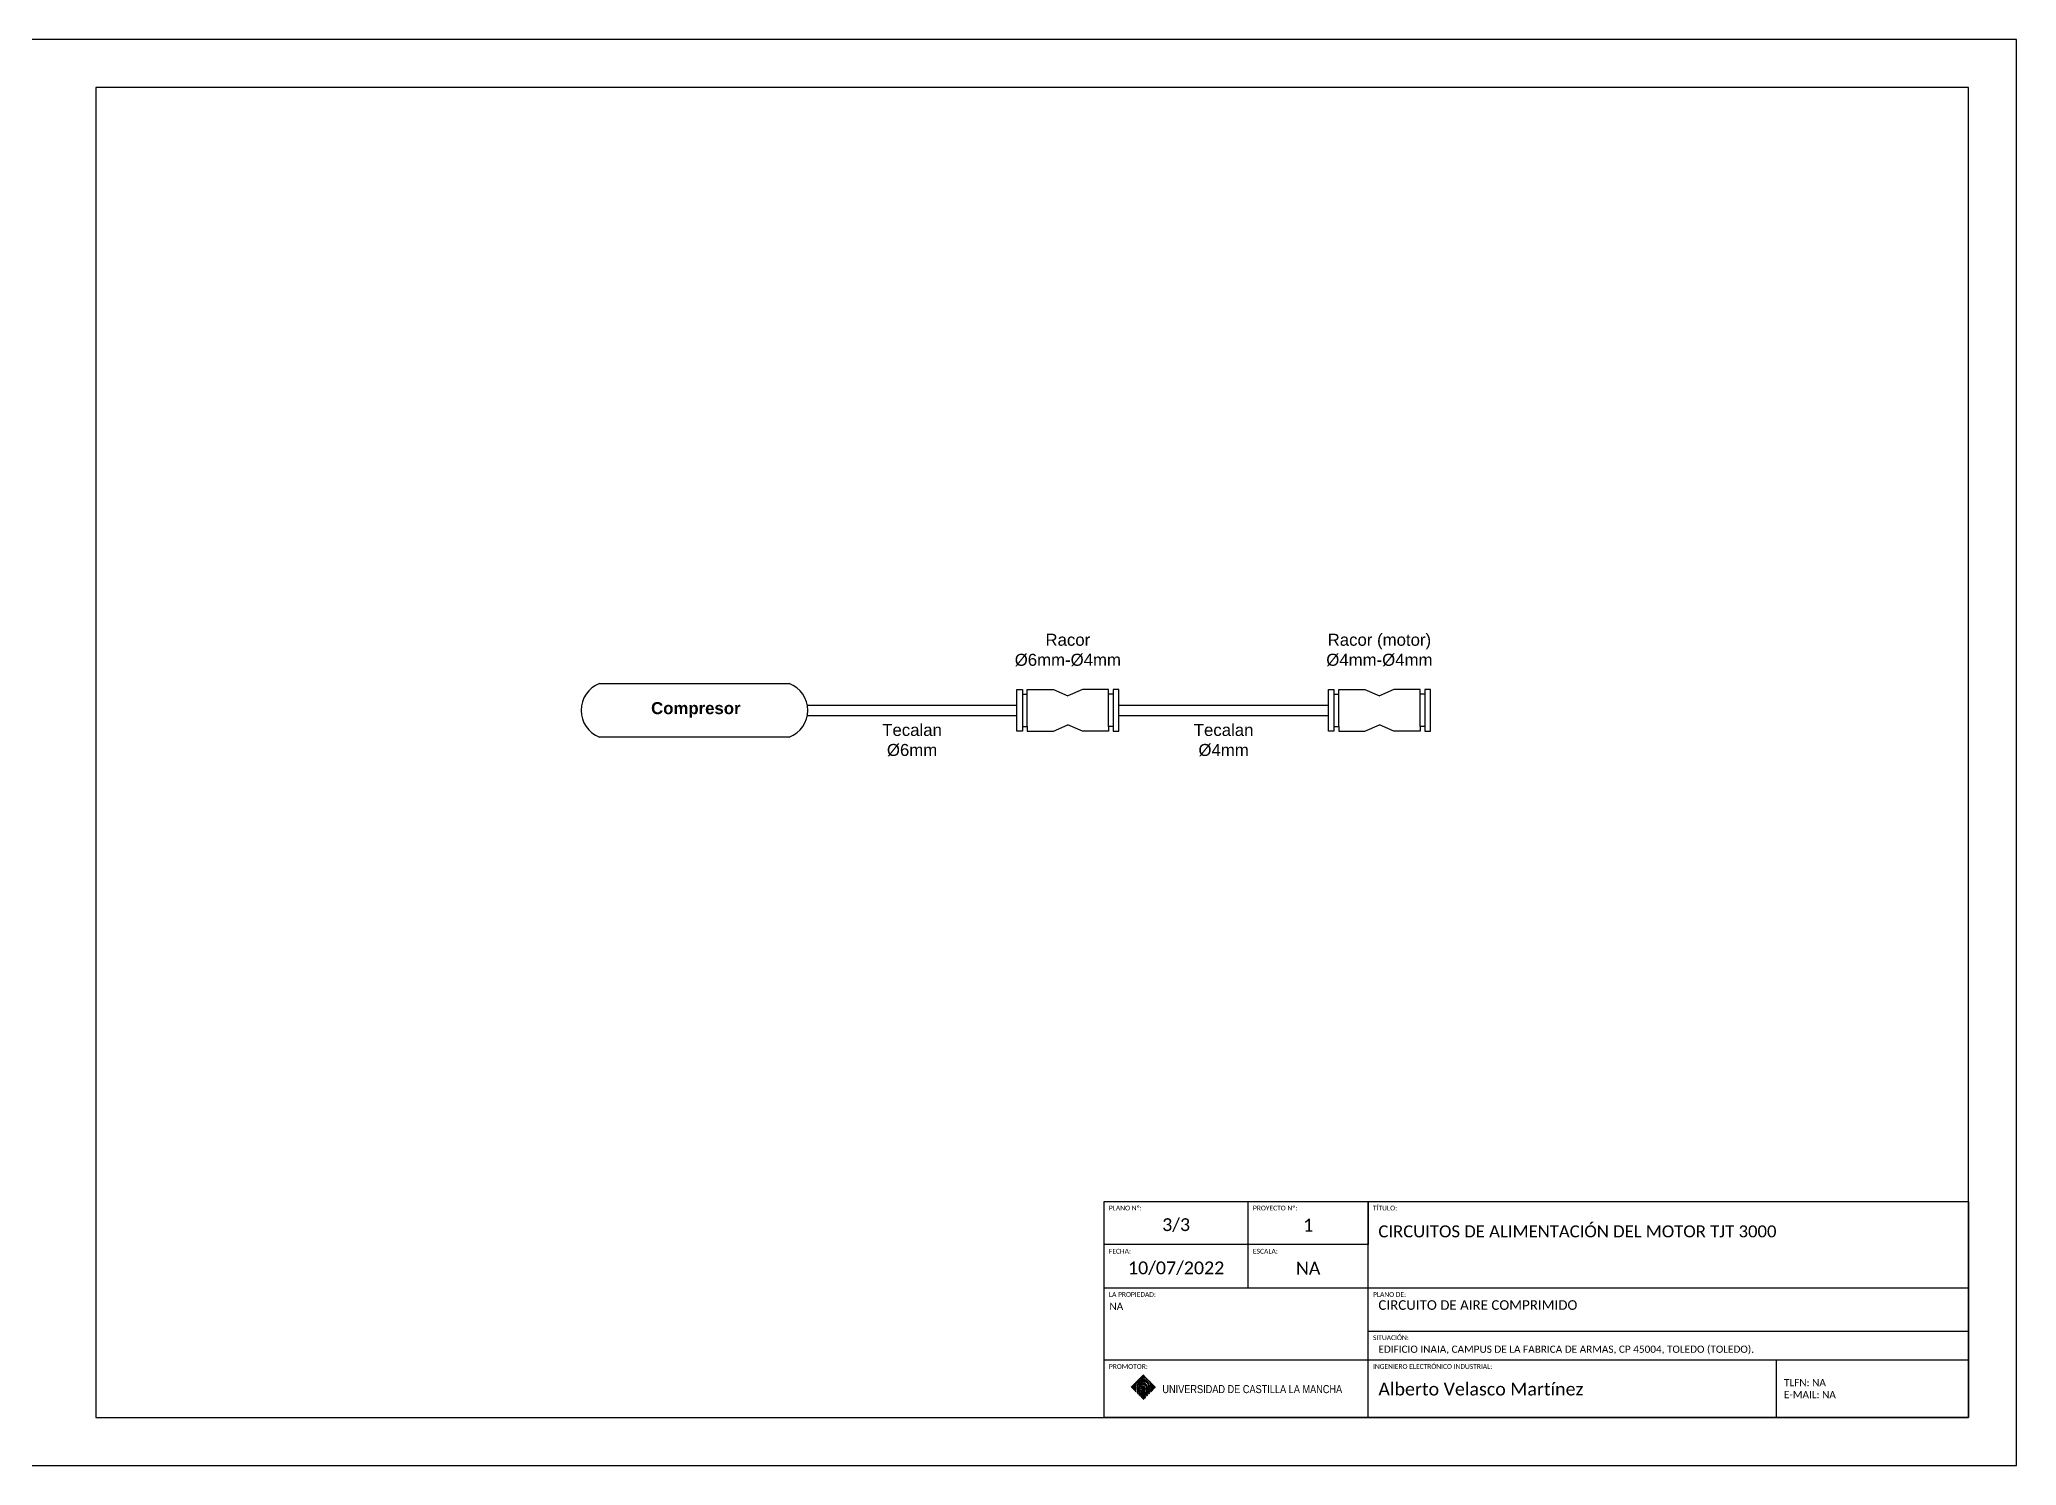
# Model space of a CAD drawing. Header units: millimetres. Extents: x 2619 to 3879, y 2394 to 2691.
# Drawn here: x 3467.3 to 3879, y 2393.6 to 2690.6 of the extents above; entities that cross this region are included whole.
import ezdxf

# ---------------------------------------------------------------- set-up
doc = ezdxf.new("R2010")
doc.units = ezdxf.units.MM
doc.layers.add('00_Leyenda', color=250, linetype='Continuous', lineweight=15)
for name, color, linetype in [('Cajetin', 7, 'Continuous'), ('Cajetin1', 7, 'Continuous'), ('Hoja', 7, 'Continuous')]:
    doc.layers.add(name, color=color, linetype=linetype)
doc.layers.add('LOGO CLM', color=7, linetype='Continuous', true_color=0xffffff)
doc.styles.add('estilo3', font='gdt.shx')
doc.styles.get("Standard").update_dxf_attribs({"font": 'arial.ttf'})

msp = doc.modelspace()

# ---------------------------------------------------------------- linework, layer by layer
for p, q in [((3670.79, 2546.57), (3670.79, 2555.18)), ((3670.79, 2555.18), (3671.96, 2555.18)), ((3671.96, 2555.18), (3671.96, 2546.57)), ((3671.96, 2554.26), (3672.94, 2554.26)), ((3672.94, 2554.26), (3672.94, 2555.21)), ((3672.94, 2555.21), (3678.39, 2555.21)), ((3672.94, 2547.49), (3672.94, 2554.26)), ((3678.39, 2555.21), (3681.41, 2553.88)), ((3684.43, 2555.21), (3681.41, 2553.88)), ((3689.88, 2555.21), (3684.43, 2555.21)), ((3689.88, 2554.26), (3689.88, 2555.21)), ((3690.87, 2554.26), (3689.88, 2554.26)), ((3689.88, 2547.49), (3689.88, 2554.26)), ((3692.04, 2555.18), (3690.87, 2555.18)), ((3690.87, 2555.18), (3690.87, 2546.57)), ((3692.04, 2546.57), (3692.04, 2555.18)), ((3735.66, 2546.57), (3735.66, 2555.18)), ((3735.66, 2555.18), (3736.83, 2555.18)), ((3736.83, 2555.18), (3736.83, 2546.57)), ((3736.83, 2554.26), (3737.82, 2554.26)), ((3737.82, 2554.26), (3737.82, 2555.21)), ((3737.82, 2555.21), (3743.27, 2555.21)), ((3737.82, 2547.49), (3737.82, 2554.26)), ((3743.27, 2555.21), (3746.29, 2553.88)), ((3749.31, 2555.21), (3746.29, 2553.88)), ((3754.76, 2555.21), (3749.31, 2555.21)), ((3754.76, 2554.26), (3754.76, 2555.21)), ((3755.75, 2554.26), (3754.76, 2554.26)), ((3754.76, 2547.49), (3754.76, 2554.26)), ((3756.92, 2555.18), (3755.75, 2555.18)), ((3755.75, 2555.18), (3755.75, 2546.57)), ((3756.92, 2546.57), (3756.92, 2555.18)), ((3627.16, 2551.98), (3670.79, 2551.98)), ((3627.16, 2549.77), (3670.79, 2549.77)), ((3670.79, 2549.77), (3670.79, 2551.98)), ((3692.04, 2551.98), (3735.66, 2551.98)), ((3692.04, 2549.77), (3735.66, 2549.77)), ((3671.96, 2546.57), (3670.79, 2546.57)), ((3671.96, 2547.49), (3672.94, 2547.49)), ((3672.94, 2547.49), (3672.94, 2546.54)), ((3672.94, 2546.54), (3678.39, 2546.54)), ((3678.39, 2546.54), (3681.41, 2547.87)), ((3684.43, 2546.54), (3681.41, 2547.87)), ((3689.88, 2546.54), (3684.43, 2546.54)), ((3690.87, 2547.49), (3689.88, 2547.49)), ((3689.88, 2547.49), (3689.88, 2546.54)), ((3690.87, 2546.57), (3692.04, 2546.57)), ((3736.83, 2546.57), (3735.66, 2546.57)), ((3736.83, 2547.49), (3737.82, 2547.49)), ((3737.82, 2547.49), (3737.82, 2546.54)), ((3737.82, 2546.54), (3743.27, 2546.54)), ((3743.27, 2546.54), (3746.29, 2547.87)), ((3749.31, 2546.54), (3746.29, 2547.87)), ((3754.76, 2546.54), (3749.31, 2546.54)), ((3755.75, 2547.49), (3754.76, 2547.49)), ((3754.76, 2547.49), (3754.76, 2546.54)), ((3755.75, 2546.57), (3756.92, 2546.57))]:
    msp.add_line(p, q)
for points in [[(3583.9, 2556.45), (3623.4, 2556.45)], [(3623.4, 2545.3), (3583.9, 2545.3)]]:
    msp.add_lwpolyline(points)
for centre, start, end in [((3585.99, 2550.87), 110.5844, 249.4156), ((3621.31, 2550.87), 290.5844, 69.4156)]:
    msp.add_arc(centre, 5.96, start, end)
at = {"layer": 'Cajetin'}
msp.add_line((3743.96, 2439.59), (3743.96, 2448.59), dxfattribs=at)
at = {"layer": 'Cajetin1'}
for p, q in [((3718.96, 2430.59), (3718.96, 2448.59)), ((3743.96, 2439.59), (3688.96, 2439.59)), ((3688.96, 2430.59), (3868.96, 2430.59)), ((3743.96, 2421.59), (3868.96, 2421.59)), ((3828.96, 2403.59), (3828.96, 2415.59))]:
    msp.add_line(p, q, dxfattribs=at)
for points in [[(3478.96, 2403.59), (3868.96, 2403.59), (3868.96, 2680.59), (3478.96, 2680.59)], [(3868.96, 2448.59), (3868.96, 2430.59), (3868.96, 2403.59), (3688.96, 2403.59), (3688.96, 2448.59)]]:
    msp.add_lwpolyline(points, close=True, dxfattribs=at)
for points in [[(3743.96, 2448.59), (3743.96, 2439.59), (3688.96, 2439.59)], [(3688.96, 2415.59), (3743.96, 2415.59), (3743.96, 2439.59)], [(3743.96, 2403.59), (3743.96, 2415.59), (3868.96, 2415.59)]]:
    msp.add_lwpolyline(points, dxfattribs=at)
at = {"layer": 'Hoja'}
msp.add_lwpolyline([(3458.96, 2393.59), (3878.96, 2393.59), (3878.96, 2690.59), (3458.96, 2690.59)], close=True, dxfattribs=at)
at = {"layer": 'LOGO CLM', "color": 234, "true_color": 0x971c47}
for p, q in [((3694.58, 2409.91), (3697.15, 2412.48)), ((3694.61, 2409.87), (3696.1, 2411.36)), ((3694.65, 2409.83), (3695.86, 2411.04)), ((3694.69, 2409.79), (3695.77, 2410.88)), ((3694.73, 2409.76), (3695.72, 2410.74)), ((3694.77, 2409.72), (3695.67, 2410.62)), ((3694.8, 2409.68), (3695.64, 2410.52)), ((3694.84, 2409.64), (3695.62, 2410.42)), ((3694.88, 2409.6), (3695.6, 2410.33)), ((3694.92, 2409.57), (3695.59, 2410.24)), ((3694.96, 2409.53), (3695.59, 2410.16)), ((3694.99, 2409.49), (3695.58, 2410.08)), ((3695.03, 2409.45), (3695.58, 2410)), ((3695.07, 2409.41), (3695.58, 2409.93)), ((3695.11, 2409.38), (3695.58, 2409.85)), ((3695.15, 2409.34), (3695.58, 2409.78)), ((3695.18, 2409.3), (3695.58, 2409.7)), ((3695.22, 2409.26), (3695.58, 2409.62)), ((3695.26, 2409.22), (3695.58, 2409.55)), ((3695.3, 2409.19), (3695.58, 2409.47)), ((3695.33, 2409.15), (3695.58, 2409.4)), ((3695.37, 2409.11), (3695.58, 2409.32)), ((3695.41, 2409.07), (3695.58, 2409.24)), ((3695.45, 2409.04), (3695.58, 2409.17)), ((3695.49, 2409), (3695.58, 2409.09)), ((3695.52, 2408.96), (3695.58, 2409.02)), ((3695.56, 2408.92), (3695.58, 2408.94)), ((3695.82, 2410.17), (3696.22, 2410.56)), ((3695.82, 2410.09), (3696.12, 2410.39)), ((3695.82, 2410.01), (3696.08, 2410.27)), ((3695.82, 2409.94), (3696.05, 2410.17)), ((3695.82, 2409.86), (3696.04, 2410.08)), ((3695.82, 2409.78), (3696.03, 2410)), ((3695.82, 2409.71), (3696.03, 2409.92)), ((3695.82, 2409.63), (3696.03, 2409.85)), ((3695.82, 2409.56), (3696.03, 2409.77)), ((3695.82, 2409.48), (3696.03, 2409.69)), ((3695.82, 2409.4), (3696.03, 2409.62)), ((3695.82, 2409.33), (3696.03, 2409.54)), ((3695.82, 2409.25), (3696.03, 2409.47)), ((3695.82, 2409.18), (3696.03, 2409.39)), ((3695.82, 2409.1), (3696.03, 2409.31)), ((3695.82, 2409.03), (3696.03, 2409.24)), ((3695.82, 2408.95), (3696.03, 2409.16)), ((3695.82, 2408.87), (3696.03, 2409.09)), ((3695.82, 2408.8), (3696.03, 2409.01)), ((3695.82, 2408.72), (3696.03, 2408.94)), ((3695.83, 2410.25), (3697.25, 2411.67)), ((3695.83, 2408.66), (3696.03, 2408.86)), ((3695.85, 2410.34), (3697.19, 2411.69)), ((3695.87, 2410.44), (3697.13, 2411.7)), ((3695.87, 2408.62), (3696.03, 2408.78)), ((3695.89, 2410.54), (3697.03, 2411.68)), ((3695.9, 2408.58), (3696.03, 2408.71)), ((3695.93, 2410.66), (3696.92, 2411.64)), ((3695.94, 2408.54), (3696.03, 2408.63)), ((3695.98, 2408.5), (3696.03, 2408.56)), ((3695.99, 2410.79), (3696.78, 2411.58)), ((3696.02, 2408.47), (3696.03, 2408.48)), ((3696.09, 2410.97), (3696.61, 2411.48)), ((3696.2, 2411.45), (3697.19, 2412.45)), ((3696.25, 2409.98), (3697.09, 2410.83)), ((3696.25, 2409.91), (3697.16, 2410.83)), ((3696.25, 2410.07), (3697.01, 2410.82)), ((3696.25, 2409.83), (3697.23, 2410.82)), ((3696.25, 2409.76), (3696.58, 2410.1)), ((3696.25, 2409.68), (3696.49, 2409.93)), ((3696.25, 2409.6), (3696.46, 2409.82)), ((3696.25, 2409.53), (3696.45, 2409.74)), ((3696.25, 2409.45), (3696.45, 2409.66)), ((3696.25, 2409.38), (3696.46, 2409.59)), ((3696.25, 2409.3), (3696.47, 2409.53)), ((3696.25, 2409.23), (3696.49, 2409.47)), ((3696.25, 2409.15), (3696.51, 2409.42)), ((3696.25, 2409.07), (3696.54, 2409.37)), ((3696.25, 2409), (3696.57, 2409.32)), ((3696.25, 2408.92), (3696.6, 2409.28)), ((3696.25, 2408.85), (3696.46, 2409.06)), ((3696.25, 2408.77), (3696.45, 2408.98)), ((3696.25, 2408.7), (3696.45, 2408.9)), ((3696.25, 2408.62), (3696.45, 2408.83)), ((3696.25, 2408.54), (3696.45, 2408.75)), ((3696.25, 2408.47), (3696.45, 2408.67)), ((3696.25, 2408.39), (3696.45, 2408.6)), ((3696.25, 2408.32), (3696.45, 2408.52)), ((3696.25, 2408.24), (3696.45, 2408.45)), ((3696.27, 2410.16), (3696.91, 2410.8)), ((3696.31, 2410.27), (3696.8, 2410.77)), ((3696.39, 2410.43), (3696.65, 2410.69)), ((3696.51, 2411.69), (3697.23, 2412.41)), ((3696.51, 2410.86), (3697.3, 2411.65)), ((3696.66, 2408.97), (3697.53, 2409.84)), ((3696.67, 2409.73), (3697.08, 2410.14)), ((3696.67, 2409.65), (3697.16, 2410.14)), ((3696.67, 2408.89), (3697.55, 2409.78)), ((3696.67, 2408.82), (3697.56, 2409.71)), ((3696.67, 2408.74), (3697.55, 2409.63)), ((3696.67, 2408.67), (3697.52, 2409.52)), ((3696.67, 2408.59), (3697.42, 2409.35)), ((3696.67, 2408.51), (3697.42, 2409.27)), ((3696.67, 2408.44), (3697.42, 2409.19)), ((3696.67, 2408.36), (3697.42, 2409.12)), ((3696.67, 2408.29), (3697.48, 2409.1)), ((3696.67, 2408.21), (3697.52, 2409.07)), ((3696.67, 2408.13), (3697.55, 2409.02)), ((3696.67, 2408.06), (3697.56, 2408.95)), ((3696.67, 2407.98), (3697.56, 2408.87)), ((3696.67, 2407.91), (3697.56, 2408.8)), ((3696.67, 2407.83), (3697.56, 2408.72)), ((3696.68, 2411.78), (3697.27, 2412.37)), ((3696.68, 2410.95), (3697.36, 2411.63)), ((3696.68, 2409.82), (3696.99, 2410.13)), ((3696.68, 2409.59), (3697.22, 2410.13)), ((3696.7, 2409.53), (3697.28, 2410.11)), ((3696.7, 2407.79), (3697.56, 2408.65)), ((3696.71, 2410.22), (3697.3, 2410.81)), ((3696.72, 2409.48), (3697.33, 2410.09)), ((3696.73, 2407.75), (3697.56, 2408.57)), ((3696.75, 2409.43), (3697.37, 2410.06)), ((3696.76, 2409.97), (3696.83, 2410.05)), ((3696.77, 2407.71), (3697.56, 2408.5)), ((3696.79, 2409.39), (3697.42, 2410.02)), ((3696.8, 2410.99), (3697.41, 2411.6)), ((3696.8, 2409.33), (3697.45, 2409.98)), ((3696.8, 2409.25), (3697.49, 2409.94)), ((3696.8, 2409.18), (3697.51, 2409.89)), ((3696.81, 2411.84), (3697.31, 2412.33)), ((3696.88, 2410.32), (3697.36, 2410.8)), ((3696.9, 2411.02), (3697.46, 2411.58)), ((3696.93, 2411.88), (3697.34, 2412.29)), ((3696.99, 2411.04), (3697.51, 2411.56)), ((3696.99, 2410.35), (3697.42, 2410.78)), ((3697.04, 2411.91), (3697.38, 2412.26)), ((3697.07, 2410.36), (3697.47, 2410.76)), ((3697.08, 2411.04), (3697.56, 2411.53)), ((3697.13, 2411.93), (3697.42, 2412.22)), ((3697.15, 2411.04), (3697.61, 2411.5)), ((3697.15, 2410.36), (3697.52, 2410.73)), ((3697.19, 2411.91), (3697.46, 2412.18)), ((3697.22, 2411.04), (3697.66, 2411.47)), ((3697.22, 2410.35), (3697.57, 2410.7)), ((3697.25, 2411.9), (3697.49, 2412.14)), ((3697.28, 2410.34), (3697.62, 2410.67)), ((3697.29, 2411.03), (3697.7, 2411.44)), ((3697.31, 2411.88), (3697.53, 2412.1)), ((3697.34, 2410.32), (3697.66, 2410.64)), ((3697.35, 2411.02), (3697.74, 2411.41)), ((3697.36, 2411.86), (3697.57, 2412.07)), ((3697.39, 2410.3), (3697.7, 2410.61)), ((3697.42, 2411.84), (3697.61, 2412.03)), ((3697.42, 2411), (3697.79, 2411.37)), ((3697.44, 2410.27), (3697.74, 2410.57)), ((3697.47, 2411.82), (3697.65, 2411.99)), ((3697.47, 2410.98), (3697.83, 2411.34)), ((3697.49, 2410.24), (3697.78, 2410.53)), ((3697.52, 2411.79), (3697.68, 2411.95)), ((3697.53, 2410.96), (3697.87, 2411.3)), ((3697.53, 2410.21), (3697.81, 2410.49)), ((3697.57, 2410.17), (3697.85, 2410.45)), ((3697.58, 2411.77), (3697.72, 2411.92)), ((3697.58, 2410.94), (3697.91, 2411.27)), ((3697.61, 2410.13), (3697.87, 2410.4)), ((3697.63, 2411.74), (3697.76, 2411.88)), ((3697.63, 2410.92), (3697.95, 2411.23)), ((3697.64, 2410.09), (3697.9, 2410.35)), ((3697.64, 2409.25), (3698, 2409.62)), ((3697.67, 2411.72), (3697.8, 2411.84)), ((3697.67, 2410.05), (3697.93, 2410.3)), ((3697.68, 2410.89), (3697.98, 2411.19)), ((3697.68, 2409.22), (3698, 2409.54)), ((3697.69, 2409.38), (3698, 2409.69)), ((3697.7, 2410), (3697.95, 2410.25)), ((3697.71, 2409.18), (3698, 2409.46)), ((3697.72, 2411.69), (3697.84, 2411.8)), ((3697.72, 2409.95), (3697.97, 2410.19)), ((3697.73, 2410.86), (3698.02, 2411.15)), ((3697.74, 2409.89), (3697.98, 2410.13)), ((3697.74, 2409.51), (3698, 2409.77)), ((3697.74, 2409.13), (3698, 2409.39)), ((3697.76, 2409.83), (3697.99, 2410.06)), ((3697.76, 2409.07), (3698, 2409.31)), ((3697.77, 2411.66), (3697.87, 2411.76)), ((3697.77, 2410.83), (3698.05, 2411.11)), ((3697.77, 2409.76), (3698, 2409.99)), ((3697.77, 2409.69), (3698, 2409.92)), ((3697.77, 2409.61), (3698, 2409.84)), ((3697.77, 2409.01), (3698, 2409.24)), ((3697.77, 2408.93), (3698, 2409.16)), ((3697.77, 2408.86), (3698, 2409.08)), ((3697.77, 2408.78), (3698, 2409.01)), ((3697.77, 2408.71), (3698, 2408.93)), ((3697.77, 2408.63), (3698, 2408.86)), ((3697.77, 2408.55), (3698, 2408.78)), ((3697.77, 2408.48), (3698, 2408.71)), ((3697.77, 2408.4), (3698, 2408.63)), ((3697.77, 2408.33), (3698, 2408.55)), ((3697.77, 2408.25), (3698, 2408.48)), ((3697.81, 2411.63), (3697.91, 2411.73)), ((3697.81, 2410.79), (3698.08, 2411.06)), ((3697.86, 2411.6), (3697.95, 2411.69)), ((3697.86, 2410.76), (3698.12, 2411.02)), ((3697.89, 2410.72), (3698.15, 2410.98)), ((3697.9, 2411.56), (3697.99, 2411.65)), ((3697.93, 2410.68), (3698.18, 2410.93)), ((3697.94, 2411.53), (3698.03, 2411.61)), ((3697.97, 2410.64), (3698.2, 2410.88)), ((3697.98, 2411.49), (3698.06, 2411.57)), ((3698, 2410.6), (3698.23, 2410.83)), ((3698.02, 2411.46), (3698.1, 2411.54)), ((3698.03, 2410.56), (3698.26, 2410.78)), ((3698.06, 2411.42), (3698.14, 2411.5)), ((3698.06, 2410.51), (3698.28, 2410.73)), ((3698.09, 2410.46), (3698.3, 2410.68)), ((3698.1, 2411.38), (3698.18, 2411.46)), ((3698.11, 2410.41), (3698.32, 2410.62)), ((3698.13, 2410.36), (3698.34, 2410.56)), ((3698.14, 2411.34), (3698.21, 2411.42)), ((3698.16, 2410.3), (3698.36, 2410.51)), ((3698.17, 2411.3), (3698.25, 2411.38)), ((3698.17, 2410.24), (3698.38, 2410.45)), ((3698.19, 2410.18), (3698.39, 2410.39)), ((3698.2, 2410.12), (3698.4, 2410.32)), ((3698.21, 2411.26), (3698.29, 2411.35)), ((3698.21, 2410.05), (3698.41, 2410.26)), ((3698.21, 2409.98), (3698.42, 2410.19)), ((3698.21, 2409.91), (3698.42, 2410.12)), ((3698.21, 2409.83), (3698.43, 2410.04)), ((3698.21, 2409.75), (3698.43, 2409.97)), ((3698.21, 2409.68), (3698.43, 2409.89)), ((3698.21, 2409.6), (3698.43, 2409.81)), ((3698.21, 2409.53), (3698.43, 2409.74)), ((3698.21, 2409.45), (3698.43, 2409.66)), ((3698.21, 2409.37), (3698.43, 2409.59)), ((3698.21, 2409.3), (3698.43, 2409.51)), ((3698.21, 2409.22), (3698.43, 2409.44)), ((3698.21, 2409.15), (3698.43, 2409.36)), ((3698.21, 2409.07), (3698.43, 2409.28)), ((3698.21, 2409), (3698.43, 2409.21)), ((3698.21, 2408.92), (3698.43, 2409.13)), ((3698.21, 2408.84), (3698.43, 2409.06)), ((3698.21, 2408.77), (3698.43, 2408.98)), ((3698.21, 2408.69), (3698.43, 2408.9)), ((3698.21, 2408.62), (3698.43, 2408.83)), ((3698.21, 2408.54), (3698.43, 2408.75)), ((3698.21, 2408.47), (3698.43, 2408.68)), ((3698.24, 2411.22), (3698.33, 2411.31)), ((3698.27, 2411.18), (3698.37, 2411.27)), ((3698.3, 2411.13), (3698.4, 2411.23)), ((3698.33, 2411.09), (3698.44, 2411.2)), ((3698.36, 2411.04), (3698.48, 2411.16)), ((3698.39, 2410.99), (3698.52, 2411.12)), ((3698.42, 2410.94), (3698.56, 2411.08)), ((3698.44, 2410.89), (3698.59, 2411.04)), ((3698.47, 2410.84), (3698.63, 2411.01)), ((3698.49, 2410.79), (3698.67, 2410.97)), ((3698.51, 2410.73), (3698.71, 2410.93)), ((3698.53, 2410.68), (3698.75, 2410.89)), ((3698.55, 2410.62), (3698.78, 2410.85)), ((3698.57, 2410.56), (3698.82, 2410.82)), ((3698.58, 2410.5), (3698.86, 2410.78)), ((3698.6, 2410.44), (3698.9, 2410.74)), ((3698.61, 2410.38), (3698.93, 2410.7)), ((3698.62, 2410.31), (3698.97, 2410.66)), ((3698.63, 2410.25), (3699.01, 2410.63)), ((3698.64, 2410.18), (3699.05, 2410.59)), ((3698.64, 2410.1), (3699.09, 2410.55)), ((3698.64, 2410.03), (3699.12, 2410.51)), ((3698.64, 2409.95), (3699.16, 2410.48)), ((3698.64, 2409.88), (3699.2, 2410.44)), ((3698.64, 2409.8), (3699.24, 2410.4)), ((3698.64, 2409.73), (3699.28, 2410.36)), ((3698.64, 2409.65), (3699.31, 2410.32)), ((3698.64, 2409.57), (3699.35, 2410.29)), ((3698.64, 2409.5), (3699.39, 2410.25)), ((3698.64, 2409.42), (3699.43, 2410.21)), ((3698.64, 2409.35), (3699.47, 2410.17)), ((3698.64, 2409.27), (3699.5, 2410.13)), ((3698.64, 2409.2), (3699.54, 2410.1)), ((3698.64, 2409.12), (3699.58, 2410.06)), ((3698.64, 2409.04), (3699.62, 2410.02)), ((3698.64, 2408.97), (3699.65, 2409.98)), ((3698.64, 2408.89), (3699.69, 2409.94)), ((3696.28, 2408.2), (3696.45, 2408.37)), ((3696.32, 2408.16), (3696.45, 2408.29)), ((3696.36, 2408.13), (3696.45, 2408.22)), ((3696.4, 2408.09), (3696.45, 2408.14)), ((3696.43, 2408.05), (3696.45, 2408.07)), ((3696.81, 2407.67), (3697.56, 2408.42)), ((3696.85, 2407.64), (3697.56, 2408.34)), ((3696.89, 2407.6), (3697.56, 2408.27)), ((3696.92, 2407.56), (3697.56, 2408.19)), ((3696.96, 2407.52), (3697.56, 2408.12)), ((3697, 2407.48), (3697.56, 2408.04)), ((3697.04, 2407.45), (3697.56, 2407.97)), ((3697.08, 2407.41), (3697.56, 2407.89)), ((3697.11, 2407.37), (3697.56, 2407.81)), ((3697.77, 2408.17), (3698, 2408.4)), ((3697.77, 2408.1), (3698, 2408.33)), ((3697.81, 2408.07), (3698, 2408.25))]:
    msp.add_line(p, q, dxfattribs=at)

# ---------------------------------------------------------------- texts
at = {"char_height": 2.5}
for s, width, heights, insert, attachment_point in [('\\pxqc;Racor\\PØ6mm-Ø4mm', 33.8737, [13.95], (3681.41, 2563.44), 5), ('\\pxqc;Racor (motor)\\PØ4mm-Ø4mm', 33.8737, [13.95], (3746.29, 2563.44), 5), ('\\pxqc;{\\fArial|b1|i0|c0|p34;Compresor}', 55.7516, [0], (3576.06, 2552.58), 1), ('\\pxqc;Tecalan\\PØ6mm', 33.8737, [13.95], (3648.97, 2544.66), 5), ('\\pxqc;Tecalan\\PØ4mm', 33.8737, [13.95], (3713.85, 2544.66), 5)]:
    msp.add_mtext_dynamic_manual_height_columns(s, width=width, gutter_width=12.5, heights=heights, dxfattribs=dict(at, insert=insert, attachment_point=attachment_point))
at = {"layer": '00_Leyenda', "linetype": 'ByBlock', "lineweight": 0}
for s, width, heights, insert, char_height, attachment_point in [('\\pxi1,ql;{\\fCalibri Light|b0|i0|c0|p34;PLANO Nº:}', 84.3774, [10.15], (3688.96, 2447.71), 1, 1), ('\\pxi1,ql;{\\fCalibri Light|b0|i0|c0|p34;PROYECTO Nº:}', 84.3774, [10.15], (3718.96, 2447.71), 1, 1), ('\\pxi1,ql;{\\fCalibri Light|b0|i0|c0|p34;TÍTULO:}', 84.3774, [10.15], (3743.96, 2447.71), 1, 1), ('{\\fCalibri Light|b0|i0|c0|p34;3/3}', 30, [5.09], (3703.96, 2443.66), 2.6667, 5), ('\\pxqc;{\\fCalibri Light|b0|i0|c0|p34;1}', 25, [5.09], (3718.96, 2444.99), 2.6667, 1), ('{\\fCalibri Light|b0|i0|c0|p34;CIRCUITOS DE ALIMENTACIÓN DEL MOTOR TJT 3000}', 125, [13.01], (3746.08, 2443.6), 2.5, 1), ('\\pxi1,ql;{\\fCalibri Light|b0|i0|c0|p34;FECHA:}', 84.3774, [10.15], (3688.96, 2438.71), 1, 1), ('\\pxi1,ql;{\\fCalibri Light|b0|i0|c0|p34;ESCALA:}', 84.3774, [10.15], (3718.96, 2438.71), 1, 1), ('{\\fCalibri Light|b0|i0|c0|p34;10/07/2022}', 30, [5.09], (3703.96, 2434.66), 2.6667, 5), ('\\pxqc;{\\fCalibri Light|b0|i0|c0|p34;NA}', 25, [5.09], (3718.96, 2436.01), 2.6667, 1), ('\\pxi1,ql;{\\fCalibri Light|b0|i0|c0|p34;LA PROPIEDAD:}', 84.3774, [10.15], (3688.96, 2429.71), 1, 1), ('\\pxi1,ql;{\\fCalibri Light|b0|i0|c0|p34;PLANO DE:}', 84.3774, [10.15], (3743.96, 2429.71), 1, 1), ('{\\fCalibri Light|b0|i0|c0|p34;NA}', 53.1941, [12.17], (3690.08, 2427.48), 1.5, 1), ('{\\fCalibri Light|b0|i0|c0|p34;CIRCUITO DE AIRE COMPRIMIDO}', 124.5512, [4.51], (3746.08, 2428.01), 2, 1), ('\\pxi1,ql;{\\fCalibri Light|b0|i0|c0|p34;SITUACIÓN:}', 84.3774, [10.15], (3743.96, 2420.71), 1, 1), ('{\\fCalibri Light|b0|i0|c0|p34;EDIFICIO INAIA, CAMPUS DE LA FABRICA DE ARMAS, CP 45004, TOLEDO (TOLEDO).}', 125, [13.01], (3746.08, 2418.56), 1.5, 1), ('\\pxi1,ql;{\\fCalibri Light|b0|i0|c0|p34;PROMOTOR:}', 84.3774, [10.15], (3688.96, 2414.71), 1, 1), ('\\pxi1,ql;{\\fCalibri Light|b0|i0|c0|p34;INGENIERO ELECTRÓNICO INDUSTRIAL:}', 84.3774, [10.15], (3743.96, 2414.71), 1, 1), ('{\\fCalibri Light|b0|i0|c0|p34;Alberto Velasco Martínez}', 85, [11.4], (3746.08, 2409.49), 2.6667, 4), ('\\pxql;{\\fCalibri Light|b0|i0|c0|p34;   TLFN: NA\\P   E-MAIL: NA}', 40, [12], (3828.96, 2409.59), 1.5, 4)]:
    msp.add_mtext_dynamic_manual_height_columns(s, width=width, gutter_width=13.33, heights=heights, dxfattribs=dict(at, insert=insert, char_height=char_height, attachment_point=attachment_point))
at = {"layer": 'LOGO CLM', "color": 234, "true_color": 0x971c47, "insert": (3701.1, 2410.33), "char_height": 1.6667, "width": 41.3899, "attachment_point": 1, "style": 'estilo3'}
msp.add_mtext('{\\fArial Narrow|b0|i0|c0|p34;UNIVERSIDAD DE CASTILLA LA MANCHA}', dxfattribs=at)

doc.saveas('drawing.dxf')
